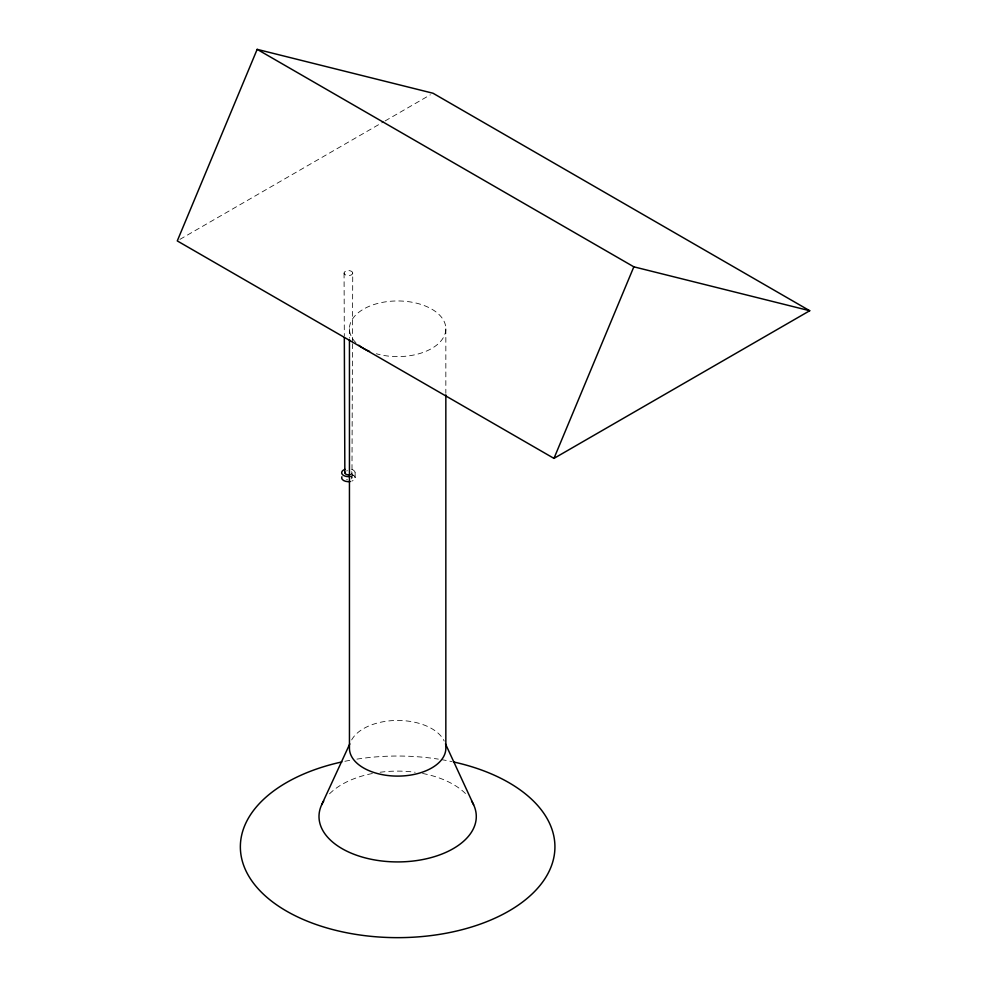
<?xml version="1.0" encoding="UTF-8"?>
<svg xmlns="http://www.w3.org/2000/svg" width="987" height="987" viewBox="0 0 987 987"><rect width="100%" height="100%" fill="white"/><g stroke="black" fill="none" stroke-linecap="round" stroke-linejoin="round"><path stroke-width="0.74" stroke-dasharray="4.93 3.7" d="M352.458 343.735L351.964 477.782M352.47 342.193L352.741 273.091A4.33 2.505 0 0 0 346.24 270.919A4.33 2.505 0 0 0 346.24 275.25A4.33 2.505 0 0 0 352.741 273.091M179.942 239.372L383.758 121.709M385.09 120.945L430.369 94.789M344.068 273.091L344.315 336.049M445.84 328.782L445.84 393.32M355.135 472.724L355.135 477.782M349.447 328.782L349.447 338.01M344.87 761.298A157.291 90.816 0 0 1 350.891 760.138M356.924 759.126A157.291 90.816 0 0 1 438.351 759.126M441.374 759.608A157.291 90.816 0 0 1 451.898 761.606M329.535 793.807A78.639 45.402 0 0 1 372.753 773.438M380.118 772.253A78.639 45.402 0 0 1 415.157 772.253M422.522 773.438A78.639 45.402 0 0 1 465.753 793.807M351.668 739.917A48.19 27.821 0 0 1 398.686 720.461A48.19 27.821 0 0 1 444.199 741.077M355.9 342.699A48.19 27.821 0 0 1 388.236 301.491A48.19 27.821 0 0 1 445.421 332.422A48.19 27.821 0 0 1 376.306 353.741M351.483 471.7A3.553 2.06 0 0 1 351.483 473.76M346.622 470.947A3.553 2.06 0 0 1 347.486 470.737M351.767 469.356A6.736 3.886 0 0 1 351.767 476.092M351.767 474.414A6.736 3.886 0 0 1 351.767 481.15M351.483 476.758A3.553 2.06 0 0 1 351.483 478.806M347.486 479.768A3.553 2.06 0 0 1 346.622 479.559"/><path stroke-width="1.48" d="M257.163 49.35L177.278 240.914L553.966 458.387L809.722 310.732L433.034 93.247L257.163 49.35L633.839 266.823L809.722 310.732M553.966 458.387L633.839 266.823M321.676 804.763L349.805 743.853M445.47 743.853L473.6 804.763M344.327 337.591L344.845 472.724M445.84 394.862L445.84 748.282A48.19 27.821 0 0 1 397.638 776.103A48.19 27.821 0 0 1 349.447 748.282L349.447 339.54M453.391 761.927A157.291 90.816 0 0 1 523.394 901.39A157.291 90.816 0 0 1 271.894 901.39A157.291 90.816 0 0 1 341.884 761.927M471.552 801A78.639 45.402 0 0 1 397.638 861.922A78.639 45.402 0 0 1 323.736 801M369.57 351.409A48.19 27.821 0 0 1 358.861 345.302M350.188 474.513A3.553 2.06 0 0 1 346.24 474.352A3.553 2.06 0 0 1 344.969 472.193M350.151 476.487A6.736 3.886 0 0 1 342.181 474.216A6.736 3.886 0 0 1 345.043 469.356M350.151 481.533A6.736 3.886 0 0 1 341.897 476.77"/></g></svg>
